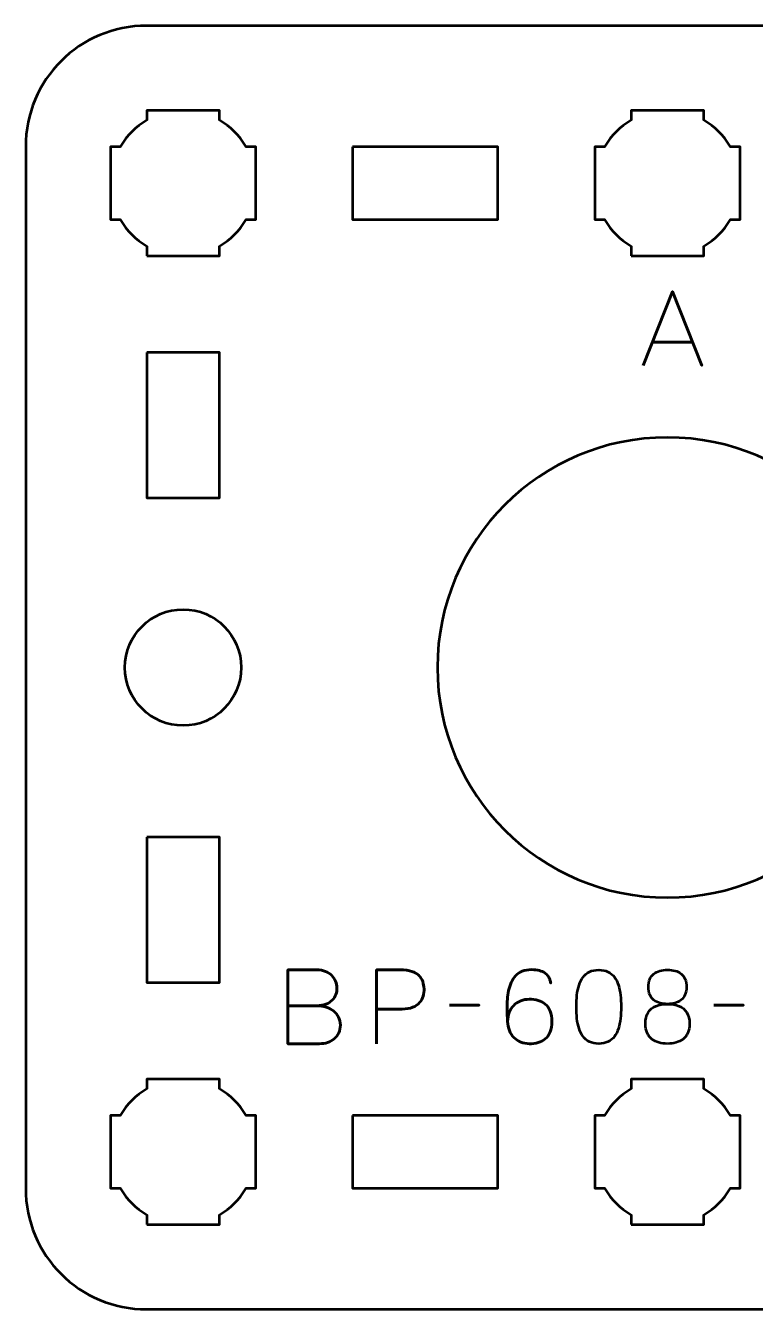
# Model space of a CAD drawing. Header units: centimetres. Extents: x -16.2 to -4.8, y -20.5 to -9.2.
# Drawn here: x -16.15 to -13.14, y -20.5 to -15.2 of the extents above; entities that cross this region are included whole.
import ezdxf

# ---------------------------------------------------------------- set-up
doc = ezdxf.new("R2010")
doc.units = ezdxf.units.CM
doc.header["$MEASUREMENT"] = 0
doc.layers.add('Layer 1', color=7, linetype='Continuous')

msp = doc.modelspace()

# ---------------------------------------------------------------- linework, layer by layer
at = {"layer": 'Layer 1', "lineweight": 53}
msp.add_ellipse((-15.49999, -17.85), major_axis=(0, 0.24), ratio=1, dxfattribs=at)
for points, knots in [([(-15.64994, -15.19997), (-15.64994, -15.19997), (-11.35007, -15.19997), (-11.35007, -15.19997), (-11.35007, -15.19997), (-11.07293, -15.19997), (-10.84997, -15.42306), (-10.84997, -15.70006), (-10.84997, -15.70006), (-10.84997, -15.70006), (-10.84997, -19.99993), (-10.84997, -19.99993), (-10.84997, -19.99993), (-10.84997, -20.27707), (-11.07293, -20.50003), (-11.35007, -20.50003), (-11.35007, -20.50003), (-11.35007, -20.50003), (-15.64994, -20.50003), (-15.64994, -20.50003), (-15.64994, -20.50003), (-15.92694, -20.50003), (-16.15003, -20.27707), (-16.15003, -19.99993), (-16.15003, -19.99993), (-16.15003, -19.99993), (-16.15003, -15.70006), (-16.15003, -15.70006), (-16.15003, -15.70006), (-16.15003, -15.42306), (-15.92694, -15.19997), (-15.64994, -15.19997)], [0, 0, 0, 0, 0.125, 0.125, 0.125, 0.125, 0.25, 0.25, 0.25, 0.25, 0.375, 0.375, 0.375, 0.375, 0.5, 0.5, 0.5, 0.5, 0.625, 0.625, 0.625, 0.625, 0.75, 0.75, 0.75, 0.75, 0.875, 0.875, 0.875, 0.875, 1, 1, 1, 1]), ([(-15.64999, -16.15006), (-15.64999, -16.15006), (-15.64999, -16.10988), (-15.64999, -16.10988), (-15.64999, -16.10988), (-15.69553, -16.08355), (-15.73349, -16.0456), (-15.75984, -16.00007), (-15.75984, -16.00007), (-15.75984, -16.00007), (-15.79999, -16.00007), (-15.79999, -16.00007), (-15.79999, -16.00007), (-15.79999, -16.00007), (-15.79999, -15.85155), (-15.79999, -15.85155), (-15.79999, -15.85155), (-15.79999, -15.85155), (-15.80001, -15.85), (-15.80001, -15.85), (-15.80001, -15.85), (-15.80001, -15.85), (-15.79999, -15.84845), (-15.79999, -15.84845), (-15.79999, -15.84845), (-15.79999, -15.84845), (-15.79999, -15.70006), (-15.79999, -15.70006), (-15.79999, -15.70006), (-15.79999, -15.70006), (-15.75989, -15.70006), (-15.75989, -15.70006), (-15.75989, -15.70006), (-15.73354, -15.65449), (-15.69555, -15.61649), (-15.64999, -15.59013), (-15.64999, -15.59013), (-15.64999, -15.59013), (-15.64999, -15.55005), (-15.64999, -15.55005), (-15.64999, -15.55005), (-15.64999, -15.55005), (-15.50465, -15.55005), (-15.50465, -15.55005), (-15.50465, -15.55005), (-15.50465, -15.55005), (-15.50001, -15.54999), (-15.50001, -15.54999), (-15.50001, -15.54999), (-15.50001, -15.54999), (-15.49536, -15.55005), (-15.49536, -15.55005), (-15.49536, -15.55005), (-15.49536, -15.55005), (-15.34998, -15.55005), (-15.34998, -15.55005), (-15.34998, -15.55005), (-15.34998, -15.55005), (-15.34998, -15.59013), (-15.34998, -15.59013), (-15.34998, -15.59013), (-15.30441, -15.61649), (-15.26644, -15.65449), (-15.2401, -15.70006), (-15.2401, -15.70006), (-15.2401, -15.70006), (-15.19998, -15.70006), (-15.19998, -15.70006), (-15.19998, -15.70006), (-15.19998, -15.70006), (-15.19998, -16.00007), (-15.19998, -16.00007), (-15.19998, -16.00007), (-15.19998, -16.00007), (-15.24015, -16.00007), (-15.24015, -16.00007), (-15.24015, -16.00007), (-15.26649, -16.0456), (-15.30445, -16.08355), (-15.34998, -16.10988), (-15.34998, -16.10988), (-15.34998, -16.10988), (-15.34998, -16.15006), (-15.34998, -16.15006), (-15.34998, -16.15006), (-15.34998, -16.15006), (-15.64999, -16.15006), (-15.64999, -16.15006)], [0, 0, 0, 0, 0.0454545, 0.0454545, 0.0454545, 0.0454545, 0.0909091, 0.0909091, 0.0909091, 0.0909091, 0.1363636, 0.1363636, 0.1363636, 0.1363636, 0.1818182, 0.1818182, 0.1818182, 0.1818182, 0.2272727, 0.2272727, 0.2272727, 0.2272727, 0.2727273, 0.2727273, 0.2727273, 0.2727273, 0.3181818, 0.3181818, 0.3181818, 0.3181818, 0.3636364, 0.3636364, 0.3636364, 0.3636364, 0.4090909, 0.4090909, 0.4090909, 0.4090909, 0.4545455, 0.4545455, 0.4545455, 0.4545455, 0.5, 0.5, 0.5, 0.5, 0.5454545, 0.5454545, 0.5454545, 0.5454545, 0.5909091, 0.5909091, 0.5909091, 0.5909091, 0.6363636, 0.6363636, 0.6363636, 0.6363636, 0.6818182, 0.6818182, 0.6818182, 0.6818182, 0.7272727, 0.7272727, 0.7272727, 0.7272727, 0.7727273, 0.7727273, 0.7727273, 0.7727273, 0.8181818, 0.8181818, 0.8181818, 0.8181818, 0.8636364, 0.8636364, 0.8636364, 0.8636364, 0.9090909, 0.9090909, 0.9090909, 0.9090909, 0.9545455, 0.9545455, 0.9545455, 0.9545455, 1, 1, 1, 1]), ([(-13.64999, -16.15006), (-13.64999, -16.15006), (-13.64999, -16.10988), (-13.64999, -16.10988), (-13.64999, -16.10988), (-13.69553, -16.08355), (-13.73349, -16.0456), (-13.75984, -16.00007), (-13.75984, -16.00007), (-13.75984, -16.00007), (-13.79999, -16.00007), (-13.79999, -16.00007), (-13.79999, -16.00007), (-13.79999, -16.00007), (-13.79999, -15.85155), (-13.79999, -15.85155), (-13.79999, -15.85155), (-13.79999, -15.85155), (-13.80001, -15.85), (-13.80001, -15.85), (-13.80001, -15.85), (-13.80001, -15.85), (-13.79999, -15.84845), (-13.79999, -15.84845), (-13.79999, -15.84845), (-13.79999, -15.84845), (-13.79999, -15.70006), (-13.79999, -15.70006), (-13.79999, -15.70006), (-13.79999, -15.70006), (-13.75989, -15.70006), (-13.75989, -15.70006), (-13.75989, -15.70006), (-13.73354, -15.65449), (-13.69555, -15.61649), (-13.64999, -15.59013), (-13.64999, -15.59013), (-13.64999, -15.59013), (-13.64999, -15.55005), (-13.64999, -15.55005), (-13.64999, -15.55005), (-13.64999, -15.55005), (-13.50465, -15.55005), (-13.50465, -15.55005), (-13.50465, -15.55005), (-13.50465, -15.55005), (-13.50001, -15.54999), (-13.50001, -15.54999), (-13.50001, -15.54999), (-13.50001, -15.54999), (-13.49536, -15.55005), (-13.49536, -15.55005), (-13.49536, -15.55005), (-13.49536, -15.55005), (-13.34998, -15.55005), (-13.34998, -15.55005), (-13.34998, -15.55005), (-13.34998, -15.55005), (-13.34998, -15.59013), (-13.34998, -15.59013), (-13.34998, -15.59013), (-13.30441, -15.61649), (-13.26644, -15.65449), (-13.2401, -15.70006), (-13.2401, -15.70006), (-13.2401, -15.70006), (-13.19998, -15.70006), (-13.19998, -15.70006), (-13.19998, -15.70006), (-13.19998, -15.70006), (-13.19998, -16.00007), (-13.19998, -16.00007), (-13.19998, -16.00007), (-13.19998, -16.00007), (-13.24015, -16.00007), (-13.24015, -16.00007), (-13.24015, -16.00007), (-13.26649, -16.0456), (-13.30445, -16.08355), (-13.34998, -16.10988), (-13.34998, -16.10988), (-13.34998, -16.10988), (-13.34998, -16.15006), (-13.34998, -16.15006), (-13.34998, -16.15006), (-13.34998, -16.15006), (-13.64999, -16.15006), (-13.64999, -16.15006)], [0, 0, 0, 0, 0.0454545, 0.0454545, 0.0454545, 0.0454545, 0.0909091, 0.0909091, 0.0909091, 0.0909091, 0.1363636, 0.1363636, 0.1363636, 0.1363636, 0.1818182, 0.1818182, 0.1818182, 0.1818182, 0.2272727, 0.2272727, 0.2272727, 0.2272727, 0.2727273, 0.2727273, 0.2727273, 0.2727273, 0.3181818, 0.3181818, 0.3181818, 0.3181818, 0.3636364, 0.3636364, 0.3636364, 0.3636364, 0.4090909, 0.4090909, 0.4090909, 0.4090909, 0.4545455, 0.4545455, 0.4545455, 0.4545455, 0.5, 0.5, 0.5, 0.5, 0.5454545, 0.5454545, 0.5454545, 0.5454545, 0.5909091, 0.5909091, 0.5909091, 0.5909091, 0.6363636, 0.6363636, 0.6363636, 0.6363636, 0.6818182, 0.6818182, 0.6818182, 0.6818182, 0.7272727, 0.7272727, 0.7272727, 0.7272727, 0.7727273, 0.7727273, 0.7727273, 0.7727273, 0.8181818, 0.8181818, 0.8181818, 0.8181818, 0.8636364, 0.8636364, 0.8636364, 0.8636364, 0.9090909, 0.9090909, 0.9090909, 0.9090909, 0.9545455, 0.9545455, 0.9545455, 0.9545455, 1, 1, 1, 1]), ([(-14.79999, -15.70006), (-14.79999, -15.70006), (-14.19998, -15.70006), (-14.19998, -15.70006), (-14.19998, -15.70006), (-14.19998, -15.70006), (-14.19998, -16.00007), (-14.19998, -16.00007), (-14.19998, -16.00007), (-14.19998, -16.00007), (-14.79999, -16.00007), (-14.79999, -16.00007), (-14.79999, -16.00007), (-14.79999, -16.00007), (-14.79999, -15.70006), (-14.79999, -15.70006)], [0, 0, 0, 0, 0.25, 0.25, 0.25, 0.25, 0.5, 0.5, 0.5, 0.5, 0.75, 0.75, 0.75, 0.75, 1, 1, 1, 1]), ([(-15.64994, -16.55001), (-15.64994, -16.55001), (-15.34993, -16.55001), (-15.34993, -16.55001), (-15.34993, -16.55001), (-15.34993, -16.55001), (-15.34993, -17.15002), (-15.34993, -17.15002), (-15.34993, -17.15002), (-15.34993, -17.15002), (-15.64994, -17.15002), (-15.64994, -17.15002), (-15.64994, -17.15002), (-15.64994, -17.15002), (-15.64994, -16.55001), (-15.64994, -16.55001)], [0, 0, 0, 0, 0.25, 0.25, 0.25, 0.25, 0.5, 0.5, 0.5, 0.5, 0.75, 0.75, 0.75, 0.75, 1, 1, 1, 1]), ([(-13.5, -16.9), (-12.97541, -16.9), (-12.55, -17.32541), (-12.55, -17.85), (-12.55, -17.85), (-12.55, -18.37459), (-12.97541, -18.8), (-13.5, -18.8), (-13.5, -18.8), (-14.02459, -18.8), (-14.45, -18.37459), (-14.45, -17.85), (-14.45, -17.85), (-14.45, -17.32541), (-14.02459, -16.9), (-13.5, -16.9)], [0, 0, 0, 0, 0.25, 0.25, 0.25, 0.25, 0.5, 0.5, 0.5, 0.5, 0.75, 0.75, 0.75, 0.75, 1, 1, 1, 1]), ([(-15.64994, -18.54998), (-15.64994, -18.54998), (-15.34993, -18.54998), (-15.34993, -18.54998), (-15.34993, -18.54998), (-15.34993, -18.54998), (-15.34993, -19.14998), (-15.34993, -19.14998), (-15.34993, -19.14998), (-15.34993, -19.14998), (-15.64994, -19.14998), (-15.64994, -19.14998), (-15.64994, -19.14998), (-15.64994, -19.14998), (-15.64994, -18.54998), (-15.64994, -18.54998)], [0, 0, 0, 0, 0.25, 0.25, 0.25, 0.25, 0.5, 0.5, 0.5, 0.5, 0.75, 0.75, 0.75, 0.75, 1, 1, 1, 1]), ([(-15.64999, -20.15006), (-15.64999, -20.15006), (-15.64999, -20.10988), (-15.64999, -20.10988), (-15.64999, -20.10988), (-15.69553, -20.08355), (-15.73349, -20.0456), (-15.75984, -20.00007), (-15.75984, -20.00007), (-15.75984, -20.00007), (-15.79999, -20.00007), (-15.79999, -20.00007), (-15.79999, -20.00007), (-15.79999, -20.00007), (-15.79999, -19.85155), (-15.79999, -19.85155), (-15.79999, -19.85155), (-15.79999, -19.85155), (-15.80001, -19.85), (-15.80001, -19.85), (-15.80001, -19.85), (-15.80001, -19.85), (-15.79999, -19.84845), (-15.79999, -19.84845), (-15.79999, -19.84845), (-15.79999, -19.84845), (-15.79999, -19.70006), (-15.79999, -19.70006), (-15.79999, -19.70006), (-15.79999, -19.70006), (-15.75989, -19.70006), (-15.75989, -19.70006), (-15.75989, -19.70006), (-15.73354, -19.65449), (-15.69555, -19.61649), (-15.64999, -19.59013), (-15.64999, -19.59013), (-15.64999, -19.59013), (-15.64999, -19.55005), (-15.64999, -19.55005), (-15.64999, -19.55005), (-15.64999, -19.55005), (-15.50465, -19.55005), (-15.50465, -19.55005), (-15.50465, -19.55005), (-15.50465, -19.55005), (-15.50001, -19.54999), (-15.50001, -19.54999), (-15.50001, -19.54999), (-15.50001, -19.54999), (-15.49536, -19.55005), (-15.49536, -19.55005), (-15.49536, -19.55005), (-15.49536, -19.55005), (-15.34998, -19.55005), (-15.34998, -19.55005), (-15.34998, -19.55005), (-15.34998, -19.55005), (-15.34998, -19.59013), (-15.34998, -19.59013), (-15.34998, -19.59013), (-15.30441, -19.61649), (-15.26644, -19.65449), (-15.2401, -19.70006), (-15.2401, -19.70006), (-15.2401, -19.70006), (-15.19998, -19.70006), (-15.19998, -19.70006), (-15.19998, -19.70006), (-15.19998, -19.70006), (-15.19998, -20.00007), (-15.19998, -20.00007), (-15.19998, -20.00007), (-15.19998, -20.00007), (-15.24015, -20.00007), (-15.24015, -20.00007), (-15.24015, -20.00007), (-15.26649, -20.0456), (-15.30445, -20.08355), (-15.34998, -20.10988), (-15.34998, -20.10988), (-15.34998, -20.10988), (-15.34998, -20.15006), (-15.34998, -20.15006), (-15.34998, -20.15006), (-15.34998, -20.15006), (-15.64999, -20.15006), (-15.64999, -20.15006)], [0, 0, 0, 0, 0.0454545, 0.0454545, 0.0454545, 0.0454545, 0.0909091, 0.0909091, 0.0909091, 0.0909091, 0.1363636, 0.1363636, 0.1363636, 0.1363636, 0.1818182, 0.1818182, 0.1818182, 0.1818182, 0.2272727, 0.2272727, 0.2272727, 0.2272727, 0.2727273, 0.2727273, 0.2727273, 0.2727273, 0.3181818, 0.3181818, 0.3181818, 0.3181818, 0.3636364, 0.3636364, 0.3636364, 0.3636364, 0.4090909, 0.4090909, 0.4090909, 0.4090909, 0.4545455, 0.4545455, 0.4545455, 0.4545455, 0.5, 0.5, 0.5, 0.5, 0.5454545, 0.5454545, 0.5454545, 0.5454545, 0.5909091, 0.5909091, 0.5909091, 0.5909091, 0.6363636, 0.6363636, 0.6363636, 0.6363636, 0.6818182, 0.6818182, 0.6818182, 0.6818182, 0.7272727, 0.7272727, 0.7272727, 0.7272727, 0.7727273, 0.7727273, 0.7727273, 0.7727273, 0.8181818, 0.8181818, 0.8181818, 0.8181818, 0.8636364, 0.8636364, 0.8636364, 0.8636364, 0.9090909, 0.9090909, 0.9090909, 0.9090909, 0.9545455, 0.9545455, 0.9545455, 0.9545455, 1, 1, 1, 1]), ([(-13.64999, -20.15006), (-13.64999, -20.15006), (-13.64999, -20.10988), (-13.64999, -20.10988), (-13.64999, -20.10988), (-13.69553, -20.08355), (-13.73349, -20.0456), (-13.75984, -20.00007), (-13.75984, -20.00007), (-13.75984, -20.00007), (-13.79999, -20.00007), (-13.79999, -20.00007), (-13.79999, -20.00007), (-13.79999, -20.00007), (-13.79999, -19.85155), (-13.79999, -19.85155), (-13.79999, -19.85155), (-13.79999, -19.85155), (-13.80001, -19.85), (-13.80001, -19.85), (-13.80001, -19.85), (-13.80001, -19.85), (-13.79999, -19.84845), (-13.79999, -19.84845), (-13.79999, -19.84845), (-13.79999, -19.84845), (-13.79999, -19.70006), (-13.79999, -19.70006), (-13.79999, -19.70006), (-13.79999, -19.70006), (-13.75989, -19.70006), (-13.75989, -19.70006), (-13.75989, -19.70006), (-13.73354, -19.65449), (-13.69555, -19.61649), (-13.64999, -19.59013), (-13.64999, -19.59013), (-13.64999, -19.59013), (-13.64999, -19.55005), (-13.64999, -19.55005), (-13.64999, -19.55005), (-13.64999, -19.55005), (-13.50465, -19.55005), (-13.50465, -19.55005), (-13.50465, -19.55005), (-13.50465, -19.55005), (-13.50001, -19.54999), (-13.50001, -19.54999), (-13.50001, -19.54999), (-13.50001, -19.54999), (-13.49536, -19.55005), (-13.49536, -19.55005), (-13.49536, -19.55005), (-13.49536, -19.55005), (-13.34998, -19.55005), (-13.34998, -19.55005), (-13.34998, -19.55005), (-13.34998, -19.55005), (-13.34998, -19.59013), (-13.34998, -19.59013), (-13.34998, -19.59013), (-13.30441, -19.61649), (-13.26644, -19.65449), (-13.2401, -19.70006), (-13.2401, -19.70006), (-13.2401, -19.70006), (-13.19998, -19.70006), (-13.19998, -19.70006), (-13.19998, -19.70006), (-13.19998, -19.70006), (-13.19998, -20.00007), (-13.19998, -20.00007), (-13.19998, -20.00007), (-13.19998, -20.00007), (-13.24015, -20.00007), (-13.24015, -20.00007), (-13.24015, -20.00007), (-13.26649, -20.0456), (-13.30445, -20.08355), (-13.34998, -20.10988), (-13.34998, -20.10988), (-13.34998, -20.10988), (-13.34998, -20.15006), (-13.34998, -20.15006), (-13.34998, -20.15006), (-13.34998, -20.15006), (-13.64999, -20.15006), (-13.64999, -20.15006)], [0, 0, 0, 0, 0.0454545, 0.0454545, 0.0454545, 0.0454545, 0.0909091, 0.0909091, 0.0909091, 0.0909091, 0.1363636, 0.1363636, 0.1363636, 0.1363636, 0.1818182, 0.1818182, 0.1818182, 0.1818182, 0.2272727, 0.2272727, 0.2272727, 0.2272727, 0.2727273, 0.2727273, 0.2727273, 0.2727273, 0.3181818, 0.3181818, 0.3181818, 0.3181818, 0.3636364, 0.3636364, 0.3636364, 0.3636364, 0.4090909, 0.4090909, 0.4090909, 0.4090909, 0.4545455, 0.4545455, 0.4545455, 0.4545455, 0.5, 0.5, 0.5, 0.5, 0.5454545, 0.5454545, 0.5454545, 0.5454545, 0.5909091, 0.5909091, 0.5909091, 0.5909091, 0.6363636, 0.6363636, 0.6363636, 0.6363636, 0.6818182, 0.6818182, 0.6818182, 0.6818182, 0.7272727, 0.7272727, 0.7272727, 0.7272727, 0.7727273, 0.7727273, 0.7727273, 0.7727273, 0.8181818, 0.8181818, 0.8181818, 0.8181818, 0.8636364, 0.8636364, 0.8636364, 0.8636364, 0.9090909, 0.9090909, 0.9090909, 0.9090909, 0.9545455, 0.9545455, 0.9545455, 0.9545455, 1, 1, 1, 1]), ([(-14.79999, -19.69993), (-14.79999, -19.69993), (-14.19998, -19.69993), (-14.19998, -19.69993), (-14.19998, -19.69993), (-14.19998, -19.69993), (-14.19998, -19.99993), (-14.19998, -19.99993), (-14.19998, -19.99993), (-14.19998, -19.99993), (-14.79999, -19.99993), (-14.79999, -19.99993), (-14.79999, -19.99993), (-14.79999, -19.99993), (-14.79999, -19.69993), (-14.79999, -19.69993)], [0, 0, 0, 0, 0.25, 0.25, 0.25, 0.25, 0.5, 0.5, 0.5, 0.5, 0.75, 0.75, 0.75, 0.75, 1, 1, 1, 1])]:
    msp.add_open_spline(points, degree=3, knots=knots, dxfattribs=at)
at = {"layer": 'Layer 1', "color": 5, "lineweight": 53}
for points, knots in [([(-13.60016, -16.60342), (-13.60016, -16.60342), (-13.47909, -16.2982), (-13.47909, -16.2982), (-13.47909, -16.2982), (-13.47909, -16.2982), (-13.35759, -16.60342), (-13.35759, -16.60342), (-13.35759, -16.60342), (-13.35759, -16.60342), (-13.47909, -16.2982), (-13.47909, -16.2982), (-13.47909, -16.2982), (-13.47909, -16.2982), (-13.60016, -16.60342), (-13.60016, -16.60342)], [0, 0, 0, 0, 0.25, 0.25, 0.25, 0.25, 0.5, 0.5, 0.5, 0.5, 0.75, 0.75, 0.75, 0.75, 1, 1, 1, 1]), ([(-13.56206, -16.50732), (-13.56206, -16.50732), (-13.39612, -16.50732), (-13.39612, -16.50732), (-13.39612, -16.50732), (-13.39612, -16.50732), (-13.56206, -16.50732), (-13.56206, -16.50732)], [0, 0, 0, 0, 0.5, 0.5, 0.5, 0.5, 1, 1, 1, 1]), ([(-15.06699, -19.24636), (-15.06699, -19.24636), (-14.94973, -19.24636), (-14.94973, -19.24636), (-14.94973, -19.24636), (-14.93449, -19.24629), (-14.92151, -19.24418), (-14.91057, -19.24001), (-14.91057, -19.24001), (-14.8997, -19.23592), (-14.89089, -19.23035), (-14.88404, -19.22336), (-14.88404, -19.22336), (-14.8772, -19.21638), (-14.87226, -19.20848), (-14.86915, -19.19973), (-14.86915, -19.19973), (-14.86612, -19.19105), (-14.86471, -19.18202), (-14.86506, -19.17271), (-14.86506, -19.17271), (-14.86549, -19.16339), (-14.86746, -19.15436), (-14.87099, -19.14554), (-14.87099, -19.14554), (-14.87445, -19.13672), (-14.87967, -19.12875), (-14.88651, -19.12162), (-14.88651, -19.12162), (-14.89335, -19.1145), (-14.90189, -19.10885), (-14.91226, -19.10469), (-14.91226, -19.10469), (-14.92264, -19.10046), (-14.93484, -19.09827), (-14.94888, -19.0982), (-14.94888, -19.0982), (-14.94888, -19.0982), (-15.06699, -19.0982), (-15.06699, -19.0982), (-15.06699, -19.0982), (-15.06699, -19.0982), (-15.06699, -19.40342), (-15.06699, -19.40342), (-15.06699, -19.40342), (-15.06699, -19.40342), (-14.93703, -19.40342), (-14.93703, -19.40342), (-14.93703, -19.40342), (-14.92489, -19.40342), (-14.9136, -19.40166), (-14.90316, -19.3982), (-14.90316, -19.3982), (-14.89272, -19.39467), (-14.88362, -19.38966), (-14.87572, -19.38296), (-14.87572, -19.38296), (-14.86788, -19.37633), (-14.86175, -19.36828), (-14.85737, -19.35876), (-14.85737, -19.35876), (-14.853, -19.34923), (-14.85074, -19.33844), (-14.85067, -19.32637), (-14.85067, -19.32637), (-14.85095, -19.31424), (-14.85349, -19.3033), (-14.85836, -19.2935), (-14.85836, -19.2935), (-14.86323, -19.28369), (-14.87, -19.27529), (-14.87875, -19.26824), (-14.87875, -19.26824), (-14.8875, -19.26125), (-14.89794, -19.25582), (-14.90994, -19.25208), (-14.90994, -19.25208), (-14.92193, -19.24834), (-14.93519, -19.24644), (-14.94973, -19.24636), (-14.94973, -19.24636), (-14.93519, -19.24644), (-14.92193, -19.24834), (-14.90994, -19.25208), (-14.90994, -19.25208), (-14.89794, -19.25582), (-14.8875, -19.26125), (-14.87875, -19.26824), (-14.87875, -19.26824), (-14.87, -19.27529), (-14.86323, -19.28369), (-14.85836, -19.2935), (-14.85836, -19.2935), (-14.85349, -19.3033), (-14.85095, -19.31424), (-14.85067, -19.32637), (-14.85067, -19.32637), (-14.85074, -19.33844), (-14.853, -19.34923), (-14.85737, -19.35876), (-14.85737, -19.35876), (-14.86175, -19.36828), (-14.86788, -19.37633), (-14.87572, -19.38296), (-14.87572, -19.38296), (-14.88362, -19.38966), (-14.89272, -19.39467), (-14.90316, -19.3982), (-14.90316, -19.3982), (-14.9136, -19.40166), (-14.92489, -19.40342), (-14.93703, -19.40342), (-14.93703, -19.40342), (-14.93703, -19.40342), (-15.06699, -19.40342), (-15.06699, -19.40342), (-15.06699, -19.40342), (-15.06699, -19.40342), (-15.06699, -19.0982), (-15.06699, -19.0982), (-15.06699, -19.0982), (-15.06699, -19.0982), (-14.94888, -19.0982), (-14.94888, -19.0982), (-14.94888, -19.0982), (-14.93484, -19.09827), (-14.92264, -19.10046), (-14.91226, -19.10469), (-14.91226, -19.10469), (-14.90189, -19.10885), (-14.89335, -19.1145), (-14.88651, -19.12162), (-14.88651, -19.12162), (-14.87967, -19.12875), (-14.87445, -19.13672), (-14.87099, -19.14554), (-14.87099, -19.14554), (-14.86746, -19.15436), (-14.86549, -19.16339), (-14.86506, -19.17271), (-14.86506, -19.17271), (-14.86471, -19.18202), (-14.86612, -19.19105), (-14.86915, -19.19973), (-14.86915, -19.19973), (-14.87226, -19.20848), (-14.8772, -19.21638), (-14.88404, -19.22336), (-14.88404, -19.22336), (-14.89089, -19.23035), (-14.8997, -19.23592), (-14.91057, -19.24001), (-14.91057, -19.24001), (-14.92151, -19.24418), (-14.93449, -19.24629), (-14.94973, -19.24636), (-14.94973, -19.24636), (-14.94973, -19.24636), (-15.06699, -19.24636), (-15.06699, -19.24636)], [0, 0, 0, 0, 0.025, 0.025, 0.025, 0.025, 0.05, 0.05, 0.05, 0.05, 0.075, 0.075, 0.075, 0.075, 0.1, 0.1, 0.1, 0.1, 0.125, 0.125, 0.125, 0.125, 0.15, 0.15, 0.15, 0.15, 0.175, 0.175, 0.175, 0.175, 0.2, 0.2, 0.2, 0.2, 0.225, 0.225, 0.225, 0.225, 0.25, 0.25, 0.25, 0.25, 0.275, 0.275, 0.275, 0.275, 0.3, 0.3, 0.3, 0.3, 0.325, 0.325, 0.325, 0.325, 0.35, 0.35, 0.35, 0.35, 0.375, 0.375, 0.375, 0.375, 0.4, 0.4, 0.4, 0.4, 0.425, 0.425, 0.425, 0.425, 0.45, 0.45, 0.45, 0.45, 0.475, 0.475, 0.475, 0.475, 0.5, 0.5, 0.5, 0.5, 0.525, 0.525, 0.525, 0.525, 0.55, 0.55, 0.55, 0.55, 0.575, 0.575, 0.575, 0.575, 0.6, 0.6, 0.6, 0.6, 0.625, 0.625, 0.625, 0.625, 0.65, 0.65, 0.65, 0.65, 0.675, 0.675, 0.675, 0.675, 0.7, 0.7, 0.7, 0.7, 0.725, 0.725, 0.725, 0.725, 0.75, 0.75, 0.75, 0.75, 0.775, 0.775, 0.775, 0.775, 0.8, 0.8, 0.8, 0.8, 0.825, 0.825, 0.825, 0.825, 0.85, 0.85, 0.85, 0.85, 0.875, 0.875, 0.875, 0.875, 0.9, 0.9, 0.9, 0.9, 0.925, 0.925, 0.925, 0.925, 0.95, 0.95, 0.95, 0.95, 0.975, 0.975, 0.975, 0.975, 1, 1, 1, 1]), ([(-14.70081, -19.40342), (-14.70081, -19.40342), (-14.70081, -19.0982), (-14.70081, -19.0982), (-14.70081, -19.0982), (-14.70081, -19.0982), (-14.60344, -19.0982), (-14.60344, -19.0982), (-14.60344, -19.0982), (-14.58397, -19.09827), (-14.56796, -19.10046), (-14.55533, -19.10469), (-14.55533, -19.10469), (-14.54277, -19.10885), (-14.53289, -19.11464), (-14.52576, -19.12198), (-14.52576, -19.12198), (-14.51864, -19.12924), (-14.51356, -19.13757), (-14.51045, -19.14695), (-14.51045, -19.14695), (-14.50742, -19.15634), (-14.50566, -19.16614), (-14.50523, -19.17652), (-14.50523, -19.17652), (-14.50474, -19.18689), (-14.50594, -19.19705), (-14.50876, -19.20692), (-14.50876, -19.20692), (-14.51165, -19.2168), (-14.51652, -19.22576), (-14.52351, -19.23381), (-14.52351, -19.23381), (-14.53042, -19.24185), (-14.5398, -19.24827), (-14.55159, -19.253), (-14.55159, -19.253), (-14.56337, -19.25779), (-14.57797, -19.26019), (-14.5954, -19.26033), (-14.5954, -19.26033), (-14.5954, -19.26033), (-14.70081, -19.26033), (-14.70081, -19.26033), (-14.70081, -19.26033), (-14.70081, -19.26033), (-14.5954, -19.26033), (-14.5954, -19.26033), (-14.5954, -19.26033), (-14.57833, -19.26019), (-14.56386, -19.25779), (-14.55215, -19.253), (-14.55215, -19.253), (-14.54037, -19.24827), (-14.53098, -19.24185), (-14.52393, -19.23381), (-14.52393, -19.23381), (-14.51694, -19.22576), (-14.51193, -19.2168), (-14.50897, -19.20692), (-14.50897, -19.20692), (-14.50601, -19.19705), (-14.50474, -19.18689), (-14.50523, -19.17652), (-14.50523, -19.17652), (-14.50566, -19.16614), (-14.50742, -19.15634), (-14.51059, -19.14695), (-14.51059, -19.14695), (-14.5137, -19.13757), (-14.51892, -19.12924), (-14.52605, -19.12198), (-14.52605, -19.12198), (-14.53324, -19.11464), (-14.54312, -19.10885), (-14.55568, -19.10469), (-14.55568, -19.10469), (-14.56831, -19.10046), (-14.58418, -19.09827), (-14.60344, -19.0982), (-14.60344, -19.0982), (-14.60344, -19.0982), (-14.70081, -19.0982), (-14.70081, -19.0982), (-14.70081, -19.0982), (-14.70081, -19.0982), (-14.70081, -19.40342), (-14.70081, -19.40342)], [0, 0, 0, 0, 0.0454545, 0.0454545, 0.0454545, 0.0454545, 0.0909091, 0.0909091, 0.0909091, 0.0909091, 0.1363636, 0.1363636, 0.1363636, 0.1363636, 0.1818182, 0.1818182, 0.1818182, 0.1818182, 0.2272727, 0.2272727, 0.2272727, 0.2272727, 0.2727273, 0.2727273, 0.2727273, 0.2727273, 0.3181818, 0.3181818, 0.3181818, 0.3181818, 0.3636364, 0.3636364, 0.3636364, 0.3636364, 0.4090909, 0.4090909, 0.4090909, 0.4090909, 0.4545455, 0.4545455, 0.4545455, 0.4545455, 0.5, 0.5, 0.5, 0.5, 0.5454545, 0.5454545, 0.5454545, 0.5454545, 0.5909091, 0.5909091, 0.5909091, 0.5909091, 0.6363636, 0.6363636, 0.6363636, 0.6363636, 0.6818182, 0.6818182, 0.6818182, 0.6818182, 0.7272727, 0.7272727, 0.7272727, 0.7272727, 0.7727273, 0.7727273, 0.7727273, 0.7727273, 0.8181818, 0.8181818, 0.8181818, 0.8181818, 0.8636364, 0.8636364, 0.8636364, 0.8636364, 0.9090909, 0.9090909, 0.9090909, 0.9090909, 0.9545455, 0.9545455, 0.9545455, 0.9545455, 1, 1, 1, 1]), ([(-14.16022, -19.31156), (-14.16015, -19.29773), (-14.1579, -19.28524), (-14.15338, -19.27395), (-14.15338, -19.27395), (-14.14894, -19.26273), (-14.14266, -19.25307), (-14.13454, -19.24495), (-14.13454, -19.24495), (-14.1265, -19.23691), (-14.11697, -19.2307), (-14.10611, -19.22633), (-14.10611, -19.22633), (-14.09524, -19.22195), (-14.08332, -19.21977), (-14.07048, -19.21969), (-14.07048, -19.21969), (-14.05757, -19.21962), (-14.0455, -19.22125), (-14.03428, -19.22449), (-14.03428, -19.22449), (-14.02306, -19.22767), (-14.01326, -19.23289), (-14.00472, -19.24009), (-14.00472, -19.24009), (-13.99618, -19.24721), (-13.98948, -19.25667), (-13.98468, -19.26845), (-13.98468, -19.26845), (-13.97989, -19.28023), (-13.97742, -19.29455), (-13.97735, -19.31156), (-13.97735, -19.31156), (-13.97742, -19.32856), (-13.97989, -19.34288), (-13.98468, -19.35467), (-13.98468, -19.35467), (-13.98948, -19.36645), (-13.99618, -19.3759), (-14.00472, -19.38303), (-14.00472, -19.38303), (-14.01326, -19.39023), (-14.02306, -19.39545), (-14.03428, -19.39862), (-14.03428, -19.39862), (-14.0455, -19.40187), (-14.05757, -19.40349), (-14.07048, -19.40342), (-14.07048, -19.40342), (-14.08332, -19.40335), (-14.0951, -19.40116), (-14.1059, -19.39679), (-14.1059, -19.39679), (-14.11662, -19.39241), (-14.12593, -19.3862), (-14.13391, -19.37809), (-14.13391, -19.37809), (-14.14188, -19.37005), (-14.14816, -19.36038), (-14.15267, -19.34909), (-14.15267, -19.34909), (-14.15726, -19.33787), (-14.15973, -19.32539), (-14.16022, -19.31156), (-14.16022, -19.31156), (-14.16051, -19.30457), (-14.16086, -19.29625), (-14.16135, -19.28658), (-14.16135, -19.28658), (-14.16185, -19.27684), (-14.16213, -19.26626), (-14.1622, -19.2549), (-14.1622, -19.2549), (-14.16227, -19.24347), (-14.16192, -19.23169), (-14.161, -19.21962), (-14.161, -19.21962), (-14.16015, -19.20749), (-14.15846, -19.19556), (-14.15599, -19.18378), (-14.15599, -19.18378), (-14.15352, -19.17207), (-14.14999, -19.16099), (-14.14534, -19.15062), (-14.14534, -19.15062), (-14.14068, -19.14025), (-14.13468, -19.13108), (-14.12727, -19.1231), (-14.12727, -19.1231), (-14.1198, -19.11513), (-14.11069, -19.10885), (-14.0999, -19.10427), (-14.0999, -19.10427), (-14.0891, -19.09975), (-14.07633, -19.09742), (-14.06159, -19.09735), (-14.06159, -19.09735), (-14.04875, -19.09742), (-14.03788, -19.09869), (-14.02885, -19.10116), (-14.02885, -19.10116), (-14.01982, -19.10363), (-14.01241, -19.10695), (-14.00648, -19.11104), (-14.00648, -19.11104), (-14.00063, -19.1152), (-13.99597, -19.11972), (-13.99259, -19.12473), (-13.99259, -19.12473), (-13.9892, -19.12967), (-13.98666, -19.13468), (-13.98511, -19.13969), (-13.98511, -19.13969), (-13.98348, -19.14469), (-13.98243, -19.14935), (-13.982, -19.15366), (-13.982, -19.15366), (-13.98243, -19.14935), (-13.98348, -19.14469), (-13.98511, -19.13969), (-13.98511, -19.13969), (-13.98666, -19.13468), (-13.9892, -19.12967), (-13.99259, -19.12473), (-13.99259, -19.12473), (-13.99597, -19.11972), (-14.00063, -19.1152), (-14.00648, -19.11104), (-14.00648, -19.11104), (-14.01241, -19.10695), (-14.01982, -19.10363), (-14.02885, -19.10116), (-14.02885, -19.10116), (-14.03788, -19.09869), (-14.04875, -19.09742), (-14.06159, -19.09735), (-14.06159, -19.09735), (-14.07633, -19.09742), (-14.0891, -19.09975), (-14.0999, -19.10427), (-14.0999, -19.10427), (-14.11069, -19.10885), (-14.1198, -19.11513), (-14.12727, -19.1231), (-14.12727, -19.1231), (-14.13468, -19.13108), (-14.14068, -19.14025), (-14.14534, -19.15062), (-14.14534, -19.15062), (-14.14999, -19.16099), (-14.15352, -19.17207), (-14.15599, -19.18378), (-14.15599, -19.18378), (-14.15846, -19.19556), (-14.16015, -19.20749), (-14.161, -19.21962), (-14.161, -19.21962), (-14.16192, -19.23169), (-14.16227, -19.24347), (-14.1622, -19.2549), (-14.1622, -19.2549), (-14.16213, -19.26626), (-14.16185, -19.27684), (-14.16135, -19.28658), (-14.16135, -19.28658), (-14.16086, -19.29625), (-14.16051, -19.30457), (-14.16022, -19.31156), (-14.16022, -19.31156), (-14.15973, -19.32539), (-14.15726, -19.33787), (-14.15267, -19.34909), (-14.15267, -19.34909), (-14.14816, -19.36038), (-14.14188, -19.37005), (-14.13391, -19.37809), (-14.13391, -19.37809), (-14.12593, -19.3862), (-14.11662, -19.39241), (-14.1059, -19.39679), (-14.1059, -19.39679), (-14.0951, -19.40116), (-14.08332, -19.40335), (-14.07048, -19.40342), (-14.07048, -19.40342), (-14.05757, -19.40349), (-14.0455, -19.40187), (-14.03428, -19.39862), (-14.03428, -19.39862), (-14.02306, -19.39545), (-14.01326, -19.39023), (-14.00472, -19.38303), (-14.00472, -19.38303), (-13.99618, -19.3759), (-13.98948, -19.36645), (-13.98468, -19.35467), (-13.98468, -19.35467), (-13.97989, -19.34288), (-13.97742, -19.32856), (-13.97735, -19.31156), (-13.97735, -19.31156), (-13.97742, -19.29455), (-13.97989, -19.28023), (-13.98468, -19.26845), (-13.98468, -19.26845), (-13.98948, -19.25667), (-13.99618, -19.24721), (-14.00472, -19.24009), (-14.00472, -19.24009), (-14.01326, -19.23289), (-14.02306, -19.22767), (-14.03428, -19.22449), (-14.03428, -19.22449), (-14.0455, -19.22125), (-14.05757, -19.21962), (-14.07048, -19.21969), (-14.07048, -19.21969), (-14.08332, -19.21977), (-14.09524, -19.22195), (-14.10611, -19.22633), (-14.10611, -19.22633), (-14.11697, -19.2307), (-14.1265, -19.23691), (-14.13454, -19.24495), (-14.13454, -19.24495), (-14.14266, -19.25307), (-14.14894, -19.26273), (-14.15338, -19.27395), (-14.15338, -19.27395), (-14.1579, -19.28524), (-14.16015, -19.29773), (-14.16022, -19.31156)], [0, 0, 0, 0, 0.0172414, 0.0172414, 0.0172414, 0.0172414, 0.0344828, 0.0344828, 0.0344828, 0.0344828, 0.0517241, 0.0517241, 0.0517241, 0.0517241, 0.0689655, 0.0689655, 0.0689655, 0.0689655, 0.0862069, 0.0862069, 0.0862069, 0.0862069, 0.1034483, 0.1034483, 0.1034483, 0.1034483, 0.1206897, 0.1206897, 0.1206897, 0.1206897, 0.137931, 0.137931, 0.137931, 0.137931, 0.1551724, 0.1551724, 0.1551724, 0.1551724, 0.1724138, 0.1724138, 0.1724138, 0.1724138, 0.1896552, 0.1896552, 0.1896552, 0.1896552, 0.2068966, 0.2068966, 0.2068966, 0.2068966, 0.2241379, 0.2241379, 0.2241379, 0.2241379, 0.2413793, 0.2413793, 0.2413793, 0.2413793, 0.2586207, 0.2586207, 0.2586207, 0.2586207, 0.2758621, 0.2758621, 0.2758621, 0.2758621, 0.2931034, 0.2931034, 0.2931034, 0.2931034, 0.3103448, 0.3103448, 0.3103448, 0.3103448, 0.3275862, 0.3275862, 0.3275862, 0.3275862, 0.3448276, 0.3448276, 0.3448276, 0.3448276, 0.362069, 0.362069, 0.362069, 0.362069, 0.3793103, 0.3793103, 0.3793103, 0.3793103, 0.3965517, 0.3965517, 0.3965517, 0.3965517, 0.4137931, 0.4137931, 0.4137931, 0.4137931, 0.4310345, 0.4310345, 0.4310345, 0.4310345, 0.4482759, 0.4482759, 0.4482759, 0.4482759, 0.4655172, 0.4655172, 0.4655172, 0.4655172, 0.4827586, 0.4827586, 0.4827586, 0.4827586, 0.5, 0.5, 0.5, 0.5, 0.5172414, 0.5172414, 0.5172414, 0.5172414, 0.5344828, 0.5344828, 0.5344828, 0.5344828, 0.5517241, 0.5517241, 0.5517241, 0.5517241, 0.5689655, 0.5689655, 0.5689655, 0.5689655, 0.5862069, 0.5862069, 0.5862069, 0.5862069, 0.6034483, 0.6034483, 0.6034483, 0.6034483, 0.6206897, 0.6206897, 0.6206897, 0.6206897, 0.637931, 0.637931, 0.637931, 0.637931, 0.6551724, 0.6551724, 0.6551724, 0.6551724, 0.6724138, 0.6724138, 0.6724138, 0.6724138, 0.6896552, 0.6896552, 0.6896552, 0.6896552, 0.7068966, 0.7068966, 0.7068966, 0.7068966, 0.7241379, 0.7241379, 0.7241379, 0.7241379, 0.7413793, 0.7413793, 0.7413793, 0.7413793, 0.7586207, 0.7586207, 0.7586207, 0.7586207, 0.7758621, 0.7758621, 0.7758621, 0.7758621, 0.7931034, 0.7931034, 0.7931034, 0.7931034, 0.8103448, 0.8103448, 0.8103448, 0.8103448, 0.8275862, 0.8275862, 0.8275862, 0.8275862, 0.8448276, 0.8448276, 0.8448276, 0.8448276, 0.862069, 0.862069, 0.862069, 0.862069, 0.8793103, 0.8793103, 0.8793103, 0.8793103, 0.8965517, 0.8965517, 0.8965517, 0.8965517, 0.9137931, 0.9137931, 0.9137931, 0.9137931, 0.9310345, 0.9310345, 0.9310345, 0.9310345, 0.9482759, 0.9482759, 0.9482759, 0.9482759, 0.9655172, 0.9655172, 0.9655172, 0.9655172, 0.9827586, 0.9827586, 0.9827586, 0.9827586, 1, 1, 1, 1]), ([(-13.78388, -19.40342), (-13.76907, -19.40335), (-13.7563, -19.40074), (-13.74564, -19.39566), (-13.74564, -19.39566), (-13.73506, -19.39058), (-13.72624, -19.38331), (-13.71919, -19.37407), (-13.71919, -19.37407), (-13.7122, -19.36476), (-13.7067, -19.35375), (-13.70261, -19.34105), (-13.70261, -19.34105), (-13.69858, -19.32835), (-13.69569, -19.31445), (-13.69407, -19.29921), (-13.69407, -19.29921), (-13.69237, -19.28397), (-13.69153, -19.26795), (-13.6916, -19.25102), (-13.6916, -19.25102), (-13.69153, -19.23416), (-13.69237, -19.21814), (-13.69407, -19.20297), (-13.69407, -19.20297), (-13.69569, -19.1878), (-13.69858, -19.17383), (-13.70261, -19.16113), (-13.70261, -19.16113), (-13.7067, -19.1485), (-13.7122, -19.1375), (-13.71919, -19.12811), (-13.71919, -19.12811), (-13.72624, -19.1188), (-13.73506, -19.11153), (-13.74564, -19.10645), (-13.74564, -19.10645), (-13.7563, -19.1013), (-13.76907, -19.09869), (-13.78388, -19.09862), (-13.78388, -19.09862), (-13.7987, -19.09869), (-13.81147, -19.1013), (-13.82213, -19.10645), (-13.82213, -19.10645), (-13.83271, -19.11153), (-13.84153, -19.1188), (-13.84858, -19.12811), (-13.84858, -19.12811), (-13.85557, -19.1375), (-13.86107, -19.1485), (-13.86516, -19.16113), (-13.86516, -19.16113), (-13.86919, -19.17383), (-13.87208, -19.1878), (-13.8737, -19.20297), (-13.8737, -19.20297), (-13.87539, -19.21814), (-13.87624, -19.23416), (-13.87617, -19.25102), (-13.87617, -19.25102), (-13.87624, -19.26795), (-13.87539, -19.28397), (-13.8737, -19.29921), (-13.8737, -19.29921), (-13.87208, -19.31445), (-13.86919, -19.32835), (-13.86516, -19.34105), (-13.86516, -19.34105), (-13.86107, -19.35375), (-13.85557, -19.36476), (-13.84858, -19.37407), (-13.84858, -19.37407), (-13.84153, -19.38331), (-13.83271, -19.39058), (-13.82213, -19.39566), (-13.82213, -19.39566), (-13.81147, -19.40074), (-13.7987, -19.40335), (-13.78388, -19.40342)], [0, 0, 0, 0, 0.05, 0.05, 0.05, 0.05, 0.1, 0.1, 0.1, 0.1, 0.15, 0.15, 0.15, 0.15, 0.2, 0.2, 0.2, 0.2, 0.25, 0.25, 0.25, 0.25, 0.3, 0.3, 0.3, 0.3, 0.35, 0.35, 0.35, 0.35, 0.4, 0.4, 0.4, 0.4, 0.45, 0.45, 0.45, 0.45, 0.5, 0.5, 0.5, 0.5, 0.55, 0.55, 0.55, 0.55, 0.6, 0.6, 0.6, 0.6, 0.65, 0.65, 0.65, 0.65, 0.7, 0.7, 0.7, 0.7, 0.75, 0.75, 0.75, 0.75, 0.8, 0.8, 0.8, 0.8, 0.85, 0.85, 0.85, 0.85, 0.9, 0.9, 0.9, 0.9, 0.95, 0.95, 0.95, 0.95, 1, 1, 1, 1]), ([(-13.78388, -19.40342), (-13.76907, -19.40335), (-13.7563, -19.40074), (-13.74564, -19.39566), (-13.74564, -19.39566), (-13.73506, -19.39058), (-13.72624, -19.38331), (-13.71919, -19.37407), (-13.71919, -19.37407), (-13.7122, -19.36476), (-13.7067, -19.35375), (-13.70261, -19.34105), (-13.70261, -19.34105), (-13.69858, -19.32835), (-13.69569, -19.31445), (-13.69407, -19.29921), (-13.69407, -19.29921), (-13.69237, -19.28397), (-13.69153, -19.26795), (-13.6916, -19.25102), (-13.6916, -19.25102), (-13.69153, -19.23416), (-13.69237, -19.21814), (-13.69407, -19.20297), (-13.69407, -19.20297), (-13.69569, -19.1878), (-13.69858, -19.17383), (-13.70261, -19.16113), (-13.70261, -19.16113), (-13.7067, -19.1485), (-13.7122, -19.1375), (-13.71919, -19.12811), (-13.71919, -19.12811), (-13.72624, -19.1188), (-13.73506, -19.11153), (-13.74564, -19.10645), (-13.74564, -19.10645), (-13.7563, -19.1013), (-13.76907, -19.09869), (-13.78388, -19.09862), (-13.78388, -19.09862), (-13.7987, -19.09869), (-13.81147, -19.1013), (-13.82213, -19.10645), (-13.82213, -19.10645), (-13.83271, -19.11153), (-13.84153, -19.1188), (-13.84858, -19.12811), (-13.84858, -19.12811), (-13.85557, -19.1375), (-13.86107, -19.1485), (-13.86516, -19.16113), (-13.86516, -19.16113), (-13.86919, -19.17383), (-13.87208, -19.1878), (-13.8737, -19.20297), (-13.8737, -19.20297), (-13.87539, -19.21814), (-13.87624, -19.23416), (-13.87617, -19.25102), (-13.87617, -19.25102), (-13.87624, -19.26795), (-13.87539, -19.28397), (-13.8737, -19.29921), (-13.8737, -19.29921), (-13.87208, -19.31445), (-13.86919, -19.32835), (-13.86516, -19.34105), (-13.86516, -19.34105), (-13.86107, -19.35375), (-13.85557, -19.36476), (-13.84858, -19.37407), (-13.84858, -19.37407), (-13.84153, -19.38331), (-13.83271, -19.39058), (-13.82213, -19.39566), (-13.82213, -19.39566), (-13.81147, -19.40074), (-13.7987, -19.40335), (-13.78388, -19.40342)], [0, 0, 0, 0, 0.05, 0.05, 0.05, 0.05, 0.1, 0.1, 0.1, 0.1, 0.15, 0.15, 0.15, 0.15, 0.2, 0.2, 0.2, 0.2, 0.25, 0.25, 0.25, 0.25, 0.3, 0.3, 0.3, 0.3, 0.35, 0.35, 0.35, 0.35, 0.4, 0.4, 0.4, 0.4, 0.45, 0.45, 0.45, 0.45, 0.5, 0.5, 0.5, 0.5, 0.55, 0.55, 0.55, 0.55, 0.6, 0.6, 0.6, 0.6, 0.65, 0.65, 0.65, 0.65, 0.7, 0.7, 0.7, 0.7, 0.75, 0.75, 0.75, 0.75, 0.8, 0.8, 0.8, 0.8, 0.85, 0.85, 0.85, 0.85, 0.9, 0.9, 0.9, 0.9, 0.95, 0.95, 0.95, 0.95, 1, 1, 1, 1]), ([(-13.50025, -19.23959), (-13.48939, -19.23959), (-13.47923, -19.23832), (-13.4697, -19.23578), (-13.4697, -19.23578), (-13.46025, -19.23317), (-13.45192, -19.22908), (-13.44466, -19.2235), (-13.44466, -19.2235), (-13.43746, -19.21793), (-13.43182, -19.21066), (-13.42772, -19.2017), (-13.42772, -19.2017), (-13.42363, -19.19281), (-13.42159, -19.18202), (-13.42152, -19.16932), (-13.42152, -19.16932), (-13.42159, -19.15662), (-13.42356, -19.14575), (-13.42744, -19.13672), (-13.42744, -19.13672), (-13.43132, -19.12769), (-13.43683, -19.12028), (-13.44388, -19.11457), (-13.44388, -19.11457), (-13.45094, -19.10892), (-13.45926, -19.10476), (-13.46886, -19.10215), (-13.46886, -19.10215), (-13.47838, -19.09954), (-13.4889, -19.09841), (-13.50025, -19.09862), (-13.50025, -19.09862), (-13.51161, -19.09876), (-13.52213, -19.10025), (-13.53165, -19.10286), (-13.53165, -19.10286), (-13.54125, -19.10554), (-13.54957, -19.10963), (-13.55663, -19.1152), (-13.55663, -19.1152), (-13.56368, -19.12078), (-13.56919, -19.12804), (-13.57307, -19.13693), (-13.57307, -19.13693), (-13.57695, -19.14589), (-13.57892, -19.15662), (-13.57899, -19.16932), (-13.57899, -19.16932), (-13.57892, -19.18202), (-13.57688, -19.19281), (-13.57278, -19.2017), (-13.57278, -19.2017), (-13.56869, -19.21066), (-13.56305, -19.21793), (-13.55578, -19.2235), (-13.55578, -19.2235), (-13.54858, -19.22908), (-13.54026, -19.23317), (-13.5308, -19.23578), (-13.5308, -19.23578), (-13.52128, -19.23832), (-13.51112, -19.23959), (-13.50025, -19.23959)], [0, 0, 0, 0, 0.0625, 0.0625, 0.0625, 0.0625, 0.125, 0.125, 0.125, 0.125, 0.1875, 0.1875, 0.1875, 0.1875, 0.25, 0.25, 0.25, 0.25, 0.3125, 0.3125, 0.3125, 0.3125, 0.375, 0.375, 0.375, 0.375, 0.4375, 0.4375, 0.4375, 0.4375, 0.5, 0.5, 0.5, 0.5, 0.5625, 0.5625, 0.5625, 0.5625, 0.625, 0.625, 0.625, 0.625, 0.6875, 0.6875, 0.6875, 0.6875, 0.75, 0.75, 0.75, 0.75, 0.8125, 0.8125, 0.8125, 0.8125, 0.875, 0.875, 0.875, 0.875, 0.9375, 0.9375, 0.9375, 0.9375, 1, 1, 1, 1]), ([(-13.50025, -19.23959), (-13.48939, -19.23959), (-13.47923, -19.23832), (-13.4697, -19.23578), (-13.4697, -19.23578), (-13.46025, -19.23317), (-13.45192, -19.22908), (-13.44466, -19.2235), (-13.44466, -19.2235), (-13.43746, -19.21793), (-13.43182, -19.21066), (-13.42772, -19.2017), (-13.42772, -19.2017), (-13.42363, -19.19281), (-13.42159, -19.18202), (-13.42152, -19.16932), (-13.42152, -19.16932), (-13.42159, -19.15662), (-13.42356, -19.14575), (-13.42744, -19.13672), (-13.42744, -19.13672), (-13.43132, -19.12769), (-13.43683, -19.12028), (-13.44388, -19.11457), (-13.44388, -19.11457), (-13.45094, -19.10892), (-13.45926, -19.10476), (-13.46886, -19.10215), (-13.46886, -19.10215), (-13.47838, -19.09954), (-13.4889, -19.09841), (-13.50025, -19.09862), (-13.50025, -19.09862), (-13.51161, -19.09876), (-13.52213, -19.10025), (-13.53165, -19.10286), (-13.53165, -19.10286), (-13.54125, -19.10554), (-13.54957, -19.10963), (-13.55663, -19.1152), (-13.55663, -19.1152), (-13.56368, -19.12078), (-13.56919, -19.12804), (-13.57307, -19.13693), (-13.57307, -19.13693), (-13.57695, -19.14589), (-13.57892, -19.15662), (-13.57899, -19.16932), (-13.57899, -19.16932), (-13.57892, -19.18202), (-13.57688, -19.19281), (-13.57278, -19.2017), (-13.57278, -19.2017), (-13.56869, -19.21066), (-13.56305, -19.21793), (-13.55578, -19.2235), (-13.55578, -19.2235), (-13.54858, -19.22908), (-13.54026, -19.23317), (-13.5308, -19.23578), (-13.5308, -19.23578), (-13.52128, -19.23832), (-13.51112, -19.23959), (-13.50025, -19.23959)], [0, 0, 0, 0, 0.0625, 0.0625, 0.0625, 0.0625, 0.125, 0.125, 0.125, 0.125, 0.1875, 0.1875, 0.1875, 0.1875, 0.25, 0.25, 0.25, 0.25, 0.3125, 0.3125, 0.3125, 0.3125, 0.375, 0.375, 0.375, 0.375, 0.4375, 0.4375, 0.4375, 0.4375, 0.5, 0.5, 0.5, 0.5, 0.5625, 0.5625, 0.5625, 0.5625, 0.625, 0.625, 0.625, 0.625, 0.6875, 0.6875, 0.6875, 0.6875, 0.75, 0.75, 0.75, 0.75, 0.8125, 0.8125, 0.8125, 0.8125, 0.875, 0.875, 0.875, 0.875, 0.9375, 0.9375, 0.9375, 0.9375, 1, 1, 1, 1]), ([(-14.40025, -19.24382), (-14.40025, -19.24382), (-14.27706, -19.24382), (-14.27706, -19.24382), (-14.27706, -19.24382), (-14.27706, -19.24382), (-14.40025, -19.24382), (-14.40025, -19.24382)], [0, 0, 0, 0, 0.5, 0.5, 0.5, 0.5, 1, 1, 1, 1]), ([(-13.50025, -19.40342), (-13.48755, -19.40342), (-13.4757, -19.40194), (-13.46469, -19.39883), (-13.46469, -19.39883), (-13.45369, -19.39573), (-13.44402, -19.39086), (-13.43563, -19.38423), (-13.43563, -19.38423), (-13.4273, -19.37767), (-13.42074, -19.3692), (-13.41601, -19.35876), (-13.41601, -19.35876), (-13.41128, -19.34839), (-13.40889, -19.3359), (-13.40882, -19.32129), (-13.40882, -19.32129), (-13.40896, -19.30189), (-13.41277, -19.28616), (-13.42032, -19.27416), (-13.42032, -19.27416), (-13.42786, -19.2621), (-13.43845, -19.25335), (-13.45207, -19.24778), (-13.45207, -19.24778), (-13.46575, -19.24227), (-13.48177, -19.23952), (-13.50025, -19.23959), (-13.50025, -19.23959), (-13.51867, -19.23952), (-13.53476, -19.24227), (-13.5483, -19.24778), (-13.5483, -19.24778), (-13.56192, -19.25335), (-13.57243, -19.2621), (-13.57991, -19.27416), (-13.57991, -19.27416), (-13.58739, -19.28616), (-13.5912, -19.30189), (-13.59127, -19.32129), (-13.59127, -19.32129), (-13.5912, -19.3359), (-13.5888, -19.34839), (-13.58407, -19.35876), (-13.58407, -19.35876), (-13.57935, -19.3692), (-13.57286, -19.37767), (-13.56446, -19.38423), (-13.56446, -19.38423), (-13.55613, -19.39086), (-13.54654, -19.39573), (-13.53553, -19.39883), (-13.53553, -19.39883), (-13.5246, -19.40194), (-13.51281, -19.40342), (-13.50025, -19.40342)], [0, 0, 0, 0, 0.0714286, 0.0714286, 0.0714286, 0.0714286, 0.1428571, 0.1428571, 0.1428571, 0.1428571, 0.2142857, 0.2142857, 0.2142857, 0.2142857, 0.2857143, 0.2857143, 0.2857143, 0.2857143, 0.3571429, 0.3571429, 0.3571429, 0.3571429, 0.4285714, 0.4285714, 0.4285714, 0.4285714, 0.5, 0.5, 0.5, 0.5, 0.5714286, 0.5714286, 0.5714286, 0.5714286, 0.6428571, 0.6428571, 0.6428571, 0.6428571, 0.7142857, 0.7142857, 0.7142857, 0.7142857, 0.7857143, 0.7857143, 0.7857143, 0.7857143, 0.8571429, 0.8571429, 0.8571429, 0.8571429, 0.9285714, 0.9285714, 0.9285714, 0.9285714, 1, 1, 1, 1]), ([(-13.50025, -19.40342), (-13.48755, -19.40342), (-13.4757, -19.40194), (-13.46469, -19.39883), (-13.46469, -19.39883), (-13.45369, -19.39573), (-13.44402, -19.39086), (-13.43563, -19.38423), (-13.43563, -19.38423), (-13.4273, -19.37767), (-13.42074, -19.3692), (-13.41601, -19.35876), (-13.41601, -19.35876), (-13.41128, -19.34839), (-13.40889, -19.3359), (-13.40882, -19.32129), (-13.40882, -19.32129), (-13.40896, -19.30189), (-13.41277, -19.28616), (-13.42032, -19.27416), (-13.42032, -19.27416), (-13.42786, -19.2621), (-13.43845, -19.25335), (-13.45207, -19.24778), (-13.45207, -19.24778), (-13.46575, -19.24227), (-13.48177, -19.23952), (-13.50025, -19.23959), (-13.50025, -19.23959), (-13.51867, -19.23952), (-13.53476, -19.24227), (-13.5483, -19.24778), (-13.5483, -19.24778), (-13.56192, -19.25335), (-13.57243, -19.2621), (-13.57991, -19.27416), (-13.57991, -19.27416), (-13.58739, -19.28616), (-13.5912, -19.30189), (-13.59127, -19.32129), (-13.59127, -19.32129), (-13.5912, -19.3359), (-13.5888, -19.34839), (-13.58407, -19.35876), (-13.58407, -19.35876), (-13.57935, -19.3692), (-13.57286, -19.37767), (-13.56446, -19.38423), (-13.56446, -19.38423), (-13.55613, -19.39086), (-13.54654, -19.39573), (-13.53553, -19.39883), (-13.53553, -19.39883), (-13.5246, -19.40194), (-13.51281, -19.40342), (-13.50025, -19.40342)], [0, 0, 0, 0, 0.0714286, 0.0714286, 0.0714286, 0.0714286, 0.1428571, 0.1428571, 0.1428571, 0.1428571, 0.2142857, 0.2142857, 0.2142857, 0.2142857, 0.2857143, 0.2857143, 0.2857143, 0.2857143, 0.3571429, 0.3571429, 0.3571429, 0.3571429, 0.4285714, 0.4285714, 0.4285714, 0.4285714, 0.5, 0.5, 0.5, 0.5, 0.5714286, 0.5714286, 0.5714286, 0.5714286, 0.6428571, 0.6428571, 0.6428571, 0.6428571, 0.7142857, 0.7142857, 0.7142857, 0.7142857, 0.7857143, 0.7857143, 0.7857143, 0.7857143, 0.8571429, 0.8571429, 0.8571429, 0.8571429, 0.9285714, 0.9285714, 0.9285714, 0.9285714, 1, 1, 1, 1]), ([(-13.30891, -19.24382), (-13.30891, -19.24382), (-13.18572, -19.24382), (-13.18572, -19.24382), (-13.18572, -19.24382), (-13.18572, -19.24382), (-13.30891, -19.24382), (-13.30891, -19.24382)], [0, 0, 0, 0, 0.5, 0.5, 0.5, 0.5, 1, 1, 1, 1])]:
    msp.add_open_spline(points, degree=3, knots=knots, dxfattribs=at)

doc.saveas('drawing.dxf')
